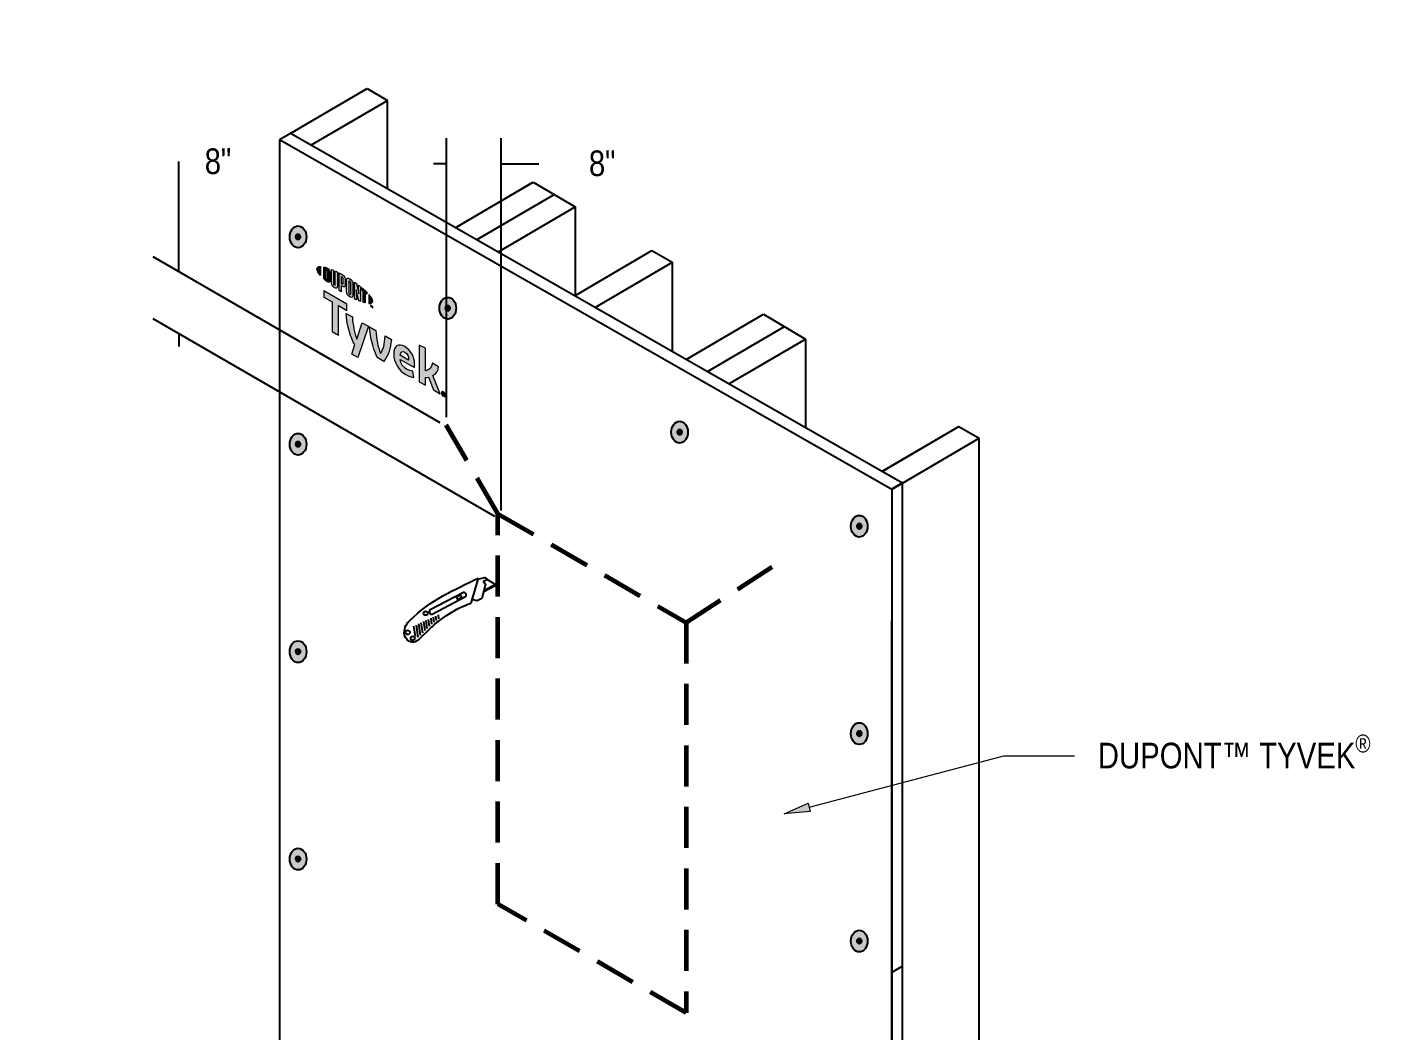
# Model space of a CAD drawing. Header units: inches. Extents: x -22 to 84, y -21 to 19.
# Drawn here: x -7.99 to 0.23, y -2.37 to 3.75 of the extents above; entities that cross this region are included whole.
import ezdxf

# ---------------------------------------------------------------- set-up
doc = ezdxf.new("R2010")
doc.units = ezdxf.units.IN
doc.header["$MEASUREMENT"] = 0
for name, pattern in [('AI-Linetype-5', [0.375, 0.25, -0.125]), ('AI-Linetype-6', [0.375, 0.25, -0.125]), ('AI-Linetype-7', [0.375, 0.25, -0.125])]:
    doc.linetypes.add(name, pattern=pattern)
doc.layers.get('0').update_dxf_attribs({"lineweight": 0})
for name, color, linetype, lineweight in [('.ATI-TEXT', 7, 'Continuous', 0), ('G-ANNO-TTLB', 7, 'Continuous', 0), ('TYVEK', 7, 'Continuous', 0), ('X-REF - TRACED', 7, 'Continuous', 0)]:
    doc.layers.add(name, color=color, linetype=linetype, lineweight=lineweight)

# ---------------------------------------------------------------- blocks, each defined once
blk = doc.blocks.new('Block_84')
at = {"layer": 'X-REF - TRACED', "true_color": 0x848484, "transparency": 33554687}
h = blk.add_hatch(color=252, dxfattribs=at)
h.dxf.hatch_style = 2
edge = h.paths.add_edge_path()
edge.add_spline(control_points=[(-6.2275, 2.2719), (-6.2275, 2.2618), (-6.219, 2.2475), (-6.2042, 2.2309), (-6.2042, 2.2309), (-6.2042, 2.2857), (-6.2042, 2.2857), (-6.219, 2.2862), (-6.2275, 2.2818), (-6.2275, 2.2719)], knot_values=[0, 0, 0, 0, 1, 1, 1, 2, 2, 2, 3, 3, 3, 3], degree=3, periodic=0)
h = blk.add_hatch(color=252, dxfattribs=at)
h.dxf.hatch_style = 2
edge = h.paths.add_edge_path()
edge.add_spline(control_points=[(-6.1596, 2.2103), (-6.1596, 2.2061), (-6.1618, 2.206), (-6.1645, 2.2075), (-6.1665, 2.2087), (-6.1697, 2.2114), (-6.1723, 2.2137), (-6.1723, 2.2137), (-6.1723, 2.266), (-6.1723, 2.266), (-6.1697, 2.2653), (-6.1665, 2.2644), (-6.1645, 2.2632), (-6.1618, 2.2617), (-6.1596, 2.259), (-6.1596, 2.2548), (-6.1596, 2.2548), (-6.1596, 2.2103), (-6.1596, 2.2103)], knot_values=[0, 0, 0, 0, 1, 1, 1, 2, 2, 2, 3, 3, 3, 4, 4, 4, 5, 5, 5, 6, 6, 6, 6], degree=3, periodic=0)
edge = h.paths.add_edge_path()
edge.add_spline(control_points=[(-6.1628, 2.2759), (-6.1669, 2.2783), (-6.1729, 2.2803), (-6.1837, 2.2827), (-6.1837, 2.2827), (-6.1837, 2.2101), (-6.1837, 2.2101), (-6.1742, 2.2014), (-6.1669, 2.1952), (-6.1628, 2.1928), (-6.1532, 2.1873), (-6.1478, 2.1909), (-6.1478, 2.2017), (-6.1478, 2.2017), (-6.1478, 2.2498), (-6.1478, 2.2498), (-6.1478, 2.2606), (-6.1532, 2.2704), (-6.1628, 2.2759)], knot_values=[0, 0, 0, 0, 1, 1, 1, 2, 2, 2, 3, 3, 3, 4, 4, 4, 5, 5, 5, 6, 6, 6, 6], degree=3, periodic=0)
h = blk.add_hatch(color=252, dxfattribs=at)
h.dxf.hatch_style = 2
edge = h.paths.add_edge_path()
edge.add_spline(control_points=[(-6.1146, 2.1758), (-6.1146, 2.1716), (-6.1159, 2.1697), (-6.1204, 2.173), (-6.1249, 2.1762), (-6.1261, 2.1791), (-6.1261, 2.184), (-6.1261, 2.184), (-6.1261, 2.263), (-6.1261, 2.263), (-6.1291, 2.2644), (-6.1358, 2.2671), (-6.1386, 2.2683), (-6.1386, 2.2683), (-6.1386, 2.1884), (-6.1386, 2.1884), (-6.1386, 2.1757), (-6.1332, 2.1676), (-6.1204, 2.1586), (-6.1087, 2.1503), (-6.1016, 2.1529), (-6.1016, 2.1671), (-6.1016, 2.1671), (-6.1016, 2.2514), (-6.1016, 2.2514), (-6.104, 2.2527), (-6.112, 2.2565), (-6.1146, 2.2577), (-6.1146, 2.2577), (-6.1146, 2.1758), (-6.1146, 2.1758)], knot_values=[0, 0, 0, 0, 1, 1, 1, 2, 2, 2, 3, 3, 3, 4, 4, 4, 5, 5, 5, 6, 6, 6, 7, 7, 7, 8, 8, 8, 9, 9, 9, 10, 10, 10, 10], degree=3, periodic=0)
h = blk.add_hatch(color=252, dxfattribs=at)
h.dxf.hatch_style = 2
edge = h.paths.add_edge_path()
edge.add_spline(control_points=[(-6.0671, 2.1831), (-6.0671, 2.1785), (-6.0685, 2.177), (-6.0738, 2.1801), (-6.0738, 2.1801), (-6.0784, 2.1827), (-6.0784, 2.1827), (-6.0784, 2.1827), (-6.0784, 2.2246), (-6.0784, 2.2246), (-6.0763, 2.2236), (-6.0753, 2.223), (-6.074, 2.2223), (-6.0683, 2.219), (-6.0671, 2.2158), (-6.0671, 2.2111), (-6.0671, 2.2111), (-6.0671, 2.1831), (-6.0671, 2.1831)], knot_values=[0, 0, 0, 0, 1, 1, 1, 2, 2, 2, 3, 3, 3, 4, 4, 4, 5, 5, 5, 6, 6, 6, 6], degree=3, periodic=0)
edge = h.paths.add_edge_path()
edge.add_spline(control_points=[(-6.0733, 2.2367), (-6.0755, 2.238), (-6.0838, 2.2424), (-6.0914, 2.2463), (-6.0914, 2.2463), (-6.0914, 2.14), (-6.0914, 2.14), (-6.0888, 2.1384), (-6.082, 2.134), (-6.0784, 2.1318), (-6.0784, 2.1318), (-6.0784, 2.1679), (-6.0784, 2.1679), (-6.0784, 2.1679), (-6.0733, 2.165), (-6.0733, 2.165), (-6.0596, 2.1571), (-6.054, 2.1609), (-6.054, 2.1744), (-6.054, 2.1744), (-6.054, 2.2057), (-6.054, 2.2057), (-6.054, 2.2189), (-6.0603, 2.2292), (-6.0733, 2.2367)], knot_values=[0, 0, 0, 0, 1, 1, 1, 2, 2, 2, 3, 3, 3, 4, 4, 4, 5, 5, 5, 6, 6, 6, 7, 7, 7, 8, 8, 8, 8], degree=3, periodic=0)
h = blk.add_hatch(color=252, dxfattribs=at)
h.dxf.hatch_style = 2
edge = h.paths.add_edge_path()
edge.add_spline(control_points=[(-6.0206, 2.1191), (-6.0206, 2.1149), (-6.0218, 2.1134), (-6.0264, 2.1159), (-6.0312, 2.1185), (-6.0325, 2.1216), (-6.0325, 2.126), (-6.0325, 2.126), (-6.0325, 2.1922), (-6.0325, 2.1922), (-6.0325, 2.1966), (-6.0312, 2.1983), (-6.0264, 2.1954), (-6.0218, 2.1925), (-6.0206, 2.1896), (-6.0206, 2.1854), (-6.0206, 2.1854), (-6.0206, 2.1191), (-6.0206, 2.1191)], knot_values=[0, 0, 0, 0, 1, 1, 1, 2, 2, 2, 3, 3, 3, 4, 4, 4, 5, 5, 5, 6, 6, 6, 6], degree=3, periodic=0)
edge = h.paths.add_edge_path()
edge.add_spline(control_points=[(-6.0264, 2.2102), (-6.0385, 2.2179), (-6.0457, 2.2159), (-6.0457, 2.2019), (-6.0457, 2.2019), (-6.0457, 2.1324), (-6.0457, 2.1324), (-6.0457, 2.1176), (-6.0392, 2.1077), (-6.0264, 2.101), (-6.0139, 2.0944), (-6.0074, 2.0961), (-6.0074, 2.1118), (-6.0074, 2.1118), (-6.0074, 2.1782), (-6.0074, 2.1782), (-6.0074, 2.1932), (-6.0133, 2.2019), (-6.0264, 2.2102)], knot_values=[0, 0, 0, 0, 1, 1, 1, 2, 2, 2, 3, 3, 3, 4, 4, 4, 5, 5, 5, 6, 6, 6, 6], degree=3, periodic=0)
h = blk.add_hatch(color=252, dxfattribs=at)
h.dxf.hatch_style = 2
edge = h.paths.add_edge_path()
edge.add_spline(control_points=[(-5.9713, 2.1192), (-5.9713, 2.1192), (-5.9857, 2.1816), (-5.9857, 2.1816), (-5.9896, 2.1844), (-5.9944, 2.1878), (-5.9981, 2.1903), (-5.9981, 2.1903), (-5.9981, 2.0883), (-5.9981, 2.0883), (-5.9955, 2.087), (-5.9889, 2.0841), (-5.9855, 2.0827), (-5.9855, 2.0827), (-5.9866, 2.1434), (-5.9866, 2.1434), (-5.9866, 2.1434), (-5.9713, 2.0768), (-5.9713, 2.0768), (-5.968, 2.0755), (-5.9633, 2.0737), (-5.9601, 2.0726), (-5.9601, 2.0726), (-5.9601, 2.1622), (-5.9601, 2.1622), (-5.9634, 2.1648), (-5.9693, 2.1694), (-5.9722, 2.1715), (-5.9722, 2.1715), (-5.9713, 2.1192), (-5.9713, 2.1192)], knot_values=[0, 0, 0, 0, 1, 1, 1, 2, 2, 2, 3, 3, 3, 4, 4, 4, 5, 5, 5, 6, 6, 6, 7, 7, 7, 8, 8, 8, 9, 9, 9, 10, 10, 10, 10], degree=3, periodic=0)
h = blk.add_hatch(color=252, dxfattribs=at)
h.dxf.hatch_style = 2
edge = h.paths.add_edge_path()
edge.add_spline(control_points=[(-5.9537, 2.1428), (-5.9505, 2.1403), (-5.9473, 2.1377), (-5.9442, 2.1351), (-5.9442, 2.1351), (-5.9442, 2.0673), (-5.9442, 2.0673), (-5.9413, 2.0664), (-5.9361, 2.065), (-5.9325, 2.0641), (-5.9325, 2.0641), (-5.9325, 2.1252), (-5.9325, 2.1252), (-5.9291, 2.1222), (-5.926, 2.1194), (-5.923, 2.1167), (-5.923, 2.1167), (-5.923, 2.1298), (-5.923, 2.1298), (-5.9322, 2.1388), (-5.9421, 2.1475), (-5.9537, 2.157), (-5.9537, 2.157), (-5.9537, 2.1428), (-5.9537, 2.1428)], knot_values=[0, 0, 0, 0, 1, 1, 1, 2, 2, 2, 3, 3, 3, 4, 4, 4, 5, 5, 5, 6, 6, 6, 7, 7, 7, 8, 8, 8, 8], degree=3, periodic=0)
h = blk.add_hatch(color=252, dxfattribs=at)
h.dxf.hatch_style = 2
edge = h.paths.add_edge_path()
edge.add_spline(control_points=[(-5.8857, 2.0746), (-5.8857, 2.0645), (-5.8942, 2.06), (-5.909, 2.0605), (-5.909, 2.0605), (-5.909, 2.1153), (-5.909, 2.1153), (-5.8942, 2.0987), (-5.8857, 2.0845), (-5.8857, 2.0746)], knot_values=[0, 0, 0, 0, 1, 1, 1, 2, 2, 2, 3, 3, 3, 3], degree=3, periodic=0)
h = blk.add_hatch(color=252, dxfattribs=at)
h.dxf.hatch_style = 2
edge = h.paths.add_edge_path()
edge.add_spline(control_points=[(-5.8926, 2.0456), (-5.8926, 2.0456), (-5.8912, 2.0448), (-5.8912, 2.0448), (-5.8912, 2.0448), (-5.8892, 2.0398), (-5.8892, 2.0398), (-5.8892, 2.0398), (-5.8871, 2.0424), (-5.8871, 2.0424), (-5.8871, 2.0424), (-5.8857, 2.0416), (-5.8857, 2.0416), (-5.8857, 2.0416), (-5.8857, 2.0337), (-5.8857, 2.0337), (-5.8857, 2.0337), (-5.887, 2.0344), (-5.887, 2.0344), (-5.887, 2.0344), (-5.887, 2.0401), (-5.887, 2.0401), (-5.887, 2.0401), (-5.8891, 2.0375), (-5.8891, 2.0375), (-5.8891, 2.0375), (-5.8892, 2.0376), (-5.8892, 2.0376), (-5.8892, 2.0376), (-5.8914, 2.0426), (-5.8914, 2.0426), (-5.8914, 2.0426), (-5.8914, 2.037), (-5.8914, 2.037), (-5.8914, 2.037), (-5.8926, 2.0377), (-5.8926, 2.0377), (-5.8926, 2.0377), (-5.8926, 2.0456), (-5.8926, 2.0456)], knot_values=[0, 0, 0, 0, 1, 1, 1, 2, 2, 2, 3, 3, 3, 4, 4, 4, 5, 5, 5, 6, 6, 6, 7, 7, 7, 8, 8, 8, 9, 9, 9, 10, 10, 10, 11, 11, 11, 12, 12, 12, 13, 13, 13, 13], degree=3, periodic=0)
edge = h.paths.add_edge_path()
edge.add_spline(control_points=[(-5.8976, 2.0471), (-5.8976, 2.0471), (-5.8997, 2.0483), (-5.8997, 2.0483), (-5.8997, 2.0483), (-5.8997, 2.0497), (-5.8997, 2.0497), (-5.8997, 2.0497), (-5.8941, 2.0464), (-5.8941, 2.0464), (-5.8941, 2.0464), (-5.8941, 2.0451), (-5.8941, 2.0451), (-5.8941, 2.0451), (-5.8962, 2.0463), (-5.8962, 2.0463), (-5.8962, 2.0463), (-5.8962, 2.0398), (-5.8962, 2.0398), (-5.8962, 2.0398), (-5.8976, 2.0405), (-5.8976, 2.0405), (-5.8976, 2.0405), (-5.8976, 2.0471), (-5.8976, 2.0471)], knot_values=[0, 0, 0, 0, 1, 1, 1, 2, 2, 2, 3, 3, 3, 4, 4, 4, 5, 5, 5, 6, 6, 6, 7, 7, 7, 8, 8, 8, 8], degree=3, periodic=0)
at = {"layer": 'X-REF - TRACED'}
for points, knots in [([(-6.2275, 2.2719), (-6.2275, 2.2618), (-6.219, 2.2475), (-6.2042, 2.2309), (-6.2042, 2.2309), (-6.2042, 2.2857), (-6.2042, 2.2857), (-6.219, 2.2862), (-6.2275, 2.2818), (-6.2275, 2.2719)], [0, 0, 0, 0, 1, 1, 1, 2, 2, 2, 3, 3, 3, 3]), ([(-6.1628, 2.2759), (-6.1669, 2.2783), (-6.1729, 2.2803), (-6.1837, 2.2827), (-6.1837, 2.2827), (-6.1837, 2.2101), (-6.1837, 2.2101), (-6.1742, 2.2014), (-6.1669, 2.1952), (-6.1628, 2.1928), (-6.1532, 2.1873), (-6.1478, 2.1909), (-6.1478, 2.2017), (-6.1478, 2.2017), (-6.1478, 2.2498), (-6.1478, 2.2498), (-6.1478, 2.2606), (-6.1532, 2.2704), (-6.1628, 2.2759)], [0, 0, 0, 0, 1, 1, 1, 2, 2, 2, 3, 3, 3, 4, 4, 4, 5, 5, 5, 6, 6, 6, 6]), ([(-6.1596, 2.2103), (-6.1596, 2.2061), (-6.1618, 2.206), (-6.1645, 2.2075), (-6.1665, 2.2087), (-6.1697, 2.2114), (-6.1723, 2.2137), (-6.1723, 2.2137), (-6.1723, 2.266), (-6.1723, 2.266), (-6.1697, 2.2653), (-6.1665, 2.2644), (-6.1645, 2.2632), (-6.1618, 2.2617), (-6.1596, 2.259), (-6.1596, 2.2548), (-6.1596, 2.2548), (-6.1596, 2.2103), (-6.1596, 2.2103)], [0, 0, 0, 0, 1, 1, 1, 2, 2, 2, 3, 3, 3, 4, 4, 4, 5, 5, 5, 6, 6, 6, 6]), ([(-6.1146, 2.1758), (-6.1146, 2.1716), (-6.1159, 2.1697), (-6.1204, 2.173), (-6.1249, 2.1762), (-6.1261, 2.1791), (-6.1261, 2.184), (-6.1261, 2.184), (-6.1261, 2.263), (-6.1261, 2.263), (-6.1291, 2.2644), (-6.1358, 2.2671), (-6.1386, 2.2683), (-6.1386, 2.2683), (-6.1386, 2.1884), (-6.1386, 2.1884), (-6.1386, 2.1757), (-6.1332, 2.1676), (-6.1204, 2.1586), (-6.1087, 2.1503), (-6.1016, 2.1529), (-6.1016, 2.1671), (-6.1016, 2.1671), (-6.1016, 2.2514), (-6.1016, 2.2514), (-6.104, 2.2527), (-6.112, 2.2565), (-6.1146, 2.2577), (-6.1146, 2.2577), (-6.1146, 2.1758), (-6.1146, 2.1758)], [0, 0, 0, 0, 1, 1, 1, 2, 2, 2, 3, 3, 3, 4, 4, 4, 5, 5, 5, 6, 6, 6, 7, 7, 7, 8, 8, 8, 9, 9, 9, 10, 10, 10, 10]), ([(-6.0733, 2.2367), (-6.0755, 2.238), (-6.0838, 2.2424), (-6.0914, 2.2463), (-6.0914, 2.2463), (-6.0914, 2.14), (-6.0914, 2.14), (-6.0888, 2.1384), (-6.082, 2.134), (-6.0784, 2.1318), (-6.0784, 2.1318), (-6.0784, 2.1679), (-6.0784, 2.1679), (-6.0784, 2.1679), (-6.0733, 2.165), (-6.0733, 2.165), (-6.0596, 2.1571), (-6.054, 2.1609), (-6.054, 2.1744), (-6.054, 2.1744), (-6.054, 2.2057), (-6.054, 2.2057), (-6.054, 2.2189), (-6.0603, 2.2292), (-6.0733, 2.2367)], [0, 0, 0, 0, 1, 1, 1, 2, 2, 2, 3, 3, 3, 4, 4, 4, 5, 5, 5, 6, 6, 6, 7, 7, 7, 8, 8, 8, 8]), ([(-6.0671, 2.1831), (-6.0671, 2.1785), (-6.0685, 2.177), (-6.0738, 2.1801), (-6.0738, 2.1801), (-6.0784, 2.1827), (-6.0784, 2.1827), (-6.0784, 2.1827), (-6.0784, 2.2246), (-6.0784, 2.2246), (-6.0763, 2.2236), (-6.0753, 2.223), (-6.074, 2.2223), (-6.0683, 2.219), (-6.0671, 2.2158), (-6.0671, 2.2111), (-6.0671, 2.2111), (-6.0671, 2.1831), (-6.0671, 2.1831)], [0, 0, 0, 0, 1, 1, 1, 2, 2, 2, 3, 3, 3, 4, 4, 4, 5, 5, 5, 6, 6, 6, 6]), ([(-6.0264, 2.2102), (-6.0385, 2.2179), (-6.0457, 2.2159), (-6.0457, 2.2019), (-6.0457, 2.2019), (-6.0457, 2.1324), (-6.0457, 2.1324), (-6.0457, 2.1176), (-6.0392, 2.1077), (-6.0264, 2.101), (-6.0139, 2.0944), (-6.0074, 2.0961), (-6.0074, 2.1118), (-6.0074, 2.1118), (-6.0074, 2.1782), (-6.0074, 2.1782), (-6.0074, 2.1932), (-6.0133, 2.2019), (-6.0264, 2.2102)], [0, 0, 0, 0, 1, 1, 1, 2, 2, 2, 3, 3, 3, 4, 4, 4, 5, 5, 5, 6, 6, 6, 6]), ([(-6.0206, 2.1191), (-6.0206, 2.1149), (-6.0218, 2.1134), (-6.0264, 2.1159), (-6.0312, 2.1185), (-6.0325, 2.1216), (-6.0325, 2.126), (-6.0325, 2.126), (-6.0325, 2.1922), (-6.0325, 2.1922), (-6.0325, 2.1966), (-6.0312, 2.1983), (-6.0264, 2.1954), (-6.0218, 2.1925), (-6.0206, 2.1896), (-6.0206, 2.1854), (-6.0206, 2.1854), (-6.0206, 2.1191), (-6.0206, 2.1191)], [0, 0, 0, 0, 1, 1, 1, 2, 2, 2, 3, 3, 3, 4, 4, 4, 5, 5, 5, 6, 6, 6, 6]), ([(-5.9713, 2.1192), (-5.9713, 2.1192), (-5.9857, 2.1816), (-5.9857, 2.1816), (-5.9896, 2.1844), (-5.9944, 2.1878), (-5.9981, 2.1903), (-5.9981, 2.1903), (-5.9981, 2.0883), (-5.9981, 2.0883), (-5.9955, 2.087), (-5.9889, 2.0841), (-5.9855, 2.0827), (-5.9855, 2.0827), (-5.9866, 2.1434), (-5.9866, 2.1434), (-5.9866, 2.1434), (-5.9713, 2.0768), (-5.9713, 2.0768), (-5.968, 2.0755), (-5.9633, 2.0737), (-5.9601, 2.0726), (-5.9601, 2.0726), (-5.9601, 2.1622), (-5.9601, 2.1622), (-5.9634, 2.1648), (-5.9693, 2.1694), (-5.9722, 2.1715), (-5.9722, 2.1715), (-5.9713, 2.1192), (-5.9713, 2.1192)], [0, 0, 0, 0, 1, 1, 1, 2, 2, 2, 3, 3, 3, 4, 4, 4, 5, 5, 5, 6, 6, 6, 7, 7, 7, 8, 8, 8, 9, 9, 9, 10, 10, 10, 10]), ([(-5.9537, 2.1428), (-5.9505, 2.1403), (-5.9473, 2.1377), (-5.9442, 2.1351), (-5.9442, 2.1351), (-5.9442, 2.0673), (-5.9442, 2.0673), (-5.9413, 2.0664), (-5.9361, 2.065), (-5.9325, 2.0641), (-5.9325, 2.0641), (-5.9325, 2.1252), (-5.9325, 2.1252), (-5.9291, 2.1222), (-5.926, 2.1194), (-5.923, 2.1167), (-5.923, 2.1167), (-5.923, 2.1298), (-5.923, 2.1298), (-5.9322, 2.1388), (-5.9421, 2.1475), (-5.9537, 2.157), (-5.9537, 2.157), (-5.9537, 2.1428), (-5.9537, 2.1428)], [0, 0, 0, 0, 1, 1, 1, 2, 2, 2, 3, 3, 3, 4, 4, 4, 5, 5, 5, 6, 6, 6, 7, 7, 7, 8, 8, 8, 8]), ([(-5.8857, 2.0746), (-5.8857, 2.0645), (-5.8942, 2.06), (-5.909, 2.0605), (-5.909, 2.0605), (-5.909, 2.1153), (-5.909, 2.1153), (-5.8942, 2.0987), (-5.8857, 2.0845), (-5.8857, 2.0746)], [0, 0, 0, 0, 1, 1, 1, 2, 2, 2, 3, 3, 3, 3]), ([(-5.8976, 2.0471), (-5.8976, 2.0471), (-5.8997, 2.0483), (-5.8997, 2.0483), (-5.8997, 2.0483), (-5.8997, 2.0497), (-5.8997, 2.0497), (-5.8997, 2.0497), (-5.8941, 2.0464), (-5.8941, 2.0464), (-5.8941, 2.0464), (-5.8941, 2.0451), (-5.8941, 2.0451), (-5.8941, 2.0451), (-5.8962, 2.0463), (-5.8962, 2.0463), (-5.8962, 2.0463), (-5.8962, 2.0398), (-5.8962, 2.0398), (-5.8962, 2.0398), (-5.8976, 2.0405), (-5.8976, 2.0405), (-5.8976, 2.0405), (-5.8976, 2.0471), (-5.8976, 2.0471)], [0, 0, 0, 0, 1, 1, 1, 2, 2, 2, 3, 3, 3, 4, 4, 4, 5, 5, 5, 6, 6, 6, 7, 7, 7, 8, 8, 8, 8]), ([(-5.8926, 2.0456), (-5.8926, 2.0456), (-5.8912, 2.0448), (-5.8912, 2.0448), (-5.8912, 2.0448), (-5.8892, 2.0398), (-5.8892, 2.0398), (-5.8892, 2.0398), (-5.8871, 2.0424), (-5.8871, 2.0424), (-5.8871, 2.0424), (-5.8857, 2.0416), (-5.8857, 2.0416), (-5.8857, 2.0416), (-5.8857, 2.0337), (-5.8857, 2.0337), (-5.8857, 2.0337), (-5.887, 2.0344), (-5.887, 2.0344), (-5.887, 2.0344), (-5.887, 2.0401), (-5.887, 2.0401), (-5.887, 2.0401), (-5.8891, 2.0375), (-5.8891, 2.0375), (-5.8891, 2.0375), (-5.8892, 2.0376), (-5.8892, 2.0376), (-5.8892, 2.0376), (-5.8914, 2.0426), (-5.8914, 2.0426), (-5.8914, 2.0426), (-5.8914, 2.037), (-5.8914, 2.037), (-5.8914, 2.037), (-5.8926, 2.0377), (-5.8926, 2.0377), (-5.8926, 2.0377), (-5.8926, 2.0456), (-5.8926, 2.0456)], [0, 0, 0, 0, 1, 1, 1, 2, 2, 2, 3, 3, 3, 4, 4, 4, 5, 5, 5, 6, 6, 6, 7, 7, 7, 8, 8, 8, 9, 9, 9, 10, 10, 10, 11, 11, 11, 12, 12, 12, 13, 13, 13, 13])]:
    blk.add_open_spline(points, degree=3, knots=knots, dxfattribs=at)
blk = doc.blocks.new('Block_88')
at = {"layer": 'X-REF - TRACED', "true_color": 0x848484, "transparency": 33554687}
h = blk.add_hatch(color=252, dxfattribs=at)
h.dxf.hatch_style = 2
h.paths.add_polyline_path([(-6.0434, 2.0561), (-6.1837, 2.1371), (-6.1837, 2.099), (-6.133, 2.0698), (-6.133, 1.8893), (-6.094, 1.8668), (-6.094, 2.0473), (-6.0434, 2.018)])
h = blk.add_hatch(color=252, dxfattribs=at)
h.dxf.hatch_style = 2
edge = h.paths.add_edge_path()
edge.add_spline(control_points=[(-5.8102, 1.8625), (-5.8126, 1.8105), (-5.823, 1.7802), (-5.839, 1.7542), (-5.8546, 1.7985), (-5.8646, 1.8405), (-5.8676, 1.8956), (-5.8676, 1.8956), (-5.9055, 1.9175), (-5.9055, 1.9175), (-5.9014, 1.8524), (-5.8892, 1.805), (-5.8597, 1.7315), (-5.8597, 1.7315), (-5.8181, 1.7074), (-5.8181, 1.7074), (-5.7897, 1.7476), (-5.778, 1.7811), (-5.7726, 1.8407), (-5.7726, 1.8407), (-5.8102, 1.8625), (-5.8102, 1.8625)], knot_values=[0, 0, 0, 0, 1, 1, 1, 2, 2, 2, 3, 3, 3, 4, 4, 4, 5, 5, 5, 6, 6, 6, 7, 7, 7, 7], degree=3, periodic=0)
h = blk.add_hatch(color=252, dxfattribs=at)
h.dxf.hatch_style = 2
edge = h.paths.add_edge_path()
edge.add_spline(control_points=[(-5.7189, 1.7451), (-5.7189, 1.7451), (-5.6672, 1.7152), (-5.6672, 1.7152), (-5.6672, 1.7152), (-5.6672, 1.719), (-5.6672, 1.719), (-5.6672, 1.7365), (-5.6753, 1.754), (-5.6903, 1.7627), (-5.7061, 1.7718), (-5.7165, 1.7649), (-5.7189, 1.7451)], knot_values=[0, 0, 0, 0, 1, 1, 1, 2, 2, 2, 3, 3, 3, 4, 4, 4, 4], degree=3, periodic=0)
edge = h.paths.add_edge_path()
edge.add_spline(control_points=[(-5.6364, 1.6094), (-5.6484, 1.6101), (-5.6661, 1.6159), (-5.684, 1.6263), (-5.7279, 1.6516), (-5.7579, 1.7008), (-5.7579, 1.7526), (-5.7579, 1.8023), (-5.7304, 1.8201), (-5.6903, 1.797), (-5.6546, 1.7764), (-5.6312, 1.7338), (-5.6312, 1.692), (-5.6312, 1.6826), (-5.6317, 1.6748), (-5.6323, 1.6689), (-5.6323, 1.6689), (-5.7184, 1.7186), (-5.7184, 1.7186), (-5.7148, 1.6916), (-5.702, 1.6729), (-5.6802, 1.6603), (-5.6669, 1.6526), (-5.6541, 1.6487), (-5.6424, 1.6475), (-5.6424, 1.6475), (-5.6364, 1.6094), (-5.6364, 1.6094)], knot_values=[0, 0, 0, 0, 1, 1, 1, 2, 2, 2, 3, 3, 3, 4, 4, 4, 5, 5, 5, 6, 6, 6, 7, 7, 7, 8, 8, 8, 9, 9, 9, 9], degree=3, periodic=0)
h = blk.add_hatch(color=252, dxfattribs=at)
h.dxf.hatch_style = 2
edge = h.paths.add_edge_path()
edge.add_spline(control_points=[(-5.5198, 1.6205), (-5.5198, 1.6205), (-5.4746, 1.5091), (-5.4746, 1.5091), (-5.4746, 1.5091), (-5.5154, 1.5327), (-5.5154, 1.5327), (-5.5154, 1.5327), (-5.5467, 1.6117), (-5.5467, 1.6117), (-5.5525, 1.6103), (-5.5585, 1.6091), (-5.565, 1.6082), (-5.565, 1.6082), (-5.565, 1.5613), (-5.565, 1.5613), (-5.565, 1.5613), (-5.6026, 1.583), (-5.6026, 1.583), (-5.6026, 1.583), (-5.6026, 1.8069), (-5.6026, 1.8069), (-5.6026, 1.8069), (-5.565, 1.7874), (-5.565, 1.7874), (-5.565, 1.7874), (-5.565, 1.6497), (-5.565, 1.6497), (-5.5394, 1.654), (-5.5269, 1.6686), (-5.5225, 1.6964), (-5.5225, 1.6964), (-5.4852, 1.6748), (-5.4852, 1.6748), (-5.486, 1.6484), (-5.498, 1.6313), (-5.5198, 1.6205)], knot_values=[0, 0, 0, 0, 1, 1, 1, 2, 2, 2, 3, 3, 3, 4, 4, 4, 5, 5, 5, 6, 6, 6, 7, 7, 7, 8, 8, 8, 9, 9, 9, 10, 10, 10, 11, 11, 11, 12, 12, 12, 12], degree=3, periodic=0)
at = {"layer": 'X-REF - TRACED'}
blk.add_lwpolyline([(-6.0434, 2.0561), (-6.1837, 2.1371), (-6.1837, 2.099), (-6.133, 2.0698), (-6.133, 1.8893), (-6.094, 1.8668), (-6.094, 2.0473), (-6.0434, 2.018)], close=True, dxfattribs=at)
for points, knots in [([(-5.8102, 1.8625), (-5.8126, 1.8105), (-5.823, 1.7802), (-5.839, 1.7542), (-5.8546, 1.7985), (-5.8646, 1.8405), (-5.8676, 1.8956), (-5.8676, 1.8956), (-5.9055, 1.9175), (-5.9055, 1.9175), (-5.9014, 1.8524), (-5.8892, 1.805), (-5.8597, 1.7315), (-5.8597, 1.7315), (-5.8181, 1.7074), (-5.8181, 1.7074), (-5.7897, 1.7476), (-5.778, 1.7811), (-5.7726, 1.8407), (-5.7726, 1.8407), (-5.8102, 1.8625), (-5.8102, 1.8625)], [0, 0, 0, 0, 1, 1, 1, 2, 2, 2, 3, 3, 3, 4, 4, 4, 5, 5, 5, 6, 6, 6, 7, 7, 7, 7]), ([(-5.6364, 1.6094), (-5.6484, 1.6101), (-5.6661, 1.6159), (-5.684, 1.6263), (-5.7279, 1.6516), (-5.7579, 1.7008), (-5.7579, 1.7526), (-5.7579, 1.8023), (-5.7304, 1.8201), (-5.6903, 1.797), (-5.6546, 1.7764), (-5.6312, 1.7338), (-5.6312, 1.692), (-5.6312, 1.6826), (-5.6317, 1.6748), (-5.6323, 1.6689), (-5.6323, 1.6689), (-5.7184, 1.7186), (-5.7184, 1.7186), (-5.7148, 1.6916), (-5.702, 1.6729), (-5.6802, 1.6603), (-5.6669, 1.6526), (-5.6541, 1.6487), (-5.6424, 1.6475), (-5.6424, 1.6475), (-5.6364, 1.6094), (-5.6364, 1.6094)], [0, 0, 0, 0, 1, 1, 1, 2, 2, 2, 3, 3, 3, 4, 4, 4, 5, 5, 5, 6, 6, 6, 7, 7, 7, 8, 8, 8, 9, 9, 9, 9]), ([(-5.7189, 1.7451), (-5.7189, 1.7451), (-5.6672, 1.7152), (-5.6672, 1.7152), (-5.6672, 1.7152), (-5.6672, 1.719), (-5.6672, 1.719), (-5.6672, 1.7365), (-5.6753, 1.754), (-5.6903, 1.7627), (-5.7061, 1.7718), (-5.7165, 1.7649), (-5.7189, 1.7451)], [0, 0, 0, 0, 1, 1, 1, 2, 2, 2, 3, 3, 3, 4, 4, 4, 4]), ([(-5.5198, 1.6205), (-5.5198, 1.6205), (-5.4746, 1.5091), (-5.4746, 1.5091), (-5.4746, 1.5091), (-5.5154, 1.5327), (-5.5154, 1.5327), (-5.5154, 1.5327), (-5.5467, 1.6117), (-5.5467, 1.6117), (-5.5525, 1.6103), (-5.5585, 1.6091), (-5.565, 1.6082), (-5.565, 1.6082), (-5.565, 1.5613), (-5.565, 1.5613), (-5.565, 1.5613), (-5.6026, 1.583), (-5.6026, 1.583), (-5.6026, 1.583), (-5.6026, 1.8069), (-5.6026, 1.8069), (-5.6026, 1.8069), (-5.565, 1.7874), (-5.565, 1.7874), (-5.565, 1.7874), (-5.565, 1.6497), (-5.565, 1.6497), (-5.5394, 1.654), (-5.5269, 1.6686), (-5.5225, 1.6964), (-5.5225, 1.6964), (-5.4852, 1.6748), (-5.4852, 1.6748), (-5.486, 1.6484), (-5.498, 1.6313), (-5.5198, 1.6205)], [0, 0, 0, 0, 1, 1, 1, 2, 2, 2, 3, 3, 3, 4, 4, 4, 5, 5, 5, 6, 6, 6, 7, 7, 7, 8, 8, 8, 9, 9, 9, 10, 10, 10, 11, 11, 11, 12, 12, 12, 12])]:
    blk.add_open_spline(points, degree=3, knots=knots, dxfattribs=at)
blk = doc.blocks.new('Block_87')
at = {"layer": 'X-REF - TRACED', "true_color": 0x848484, "transparency": 33554687}
h = blk.add_hatch(color=252, dxfattribs=at)
h.dxf.hatch_style = 2
edge = h.paths.add_edge_path()
edge.add_spline(control_points=[(-5.9498, 1.9431), (-5.9498, 1.9431), (-5.9835, 1.8424), (-5.9835, 1.8424), (-5.9979, 1.8845), (-6.0072, 1.9252), (-6.0101, 1.9779), (-6.0101, 1.9779), (-6.0479, 1.9997), (-6.0479, 1.9997), (-6.0438, 1.9346), (-6.0316, 1.8872), (-6.0022, 1.8137), (-6.0022, 1.8137), (-5.9946, 1.8094), (-5.9946, 1.8094), (-5.9946, 1.8094), (-6.0139, 1.7518), (-6.0139, 1.7518), (-6.0139, 1.7518), (-5.9763, 1.7301), (-5.9763, 1.7301), (-5.9763, 1.7301), (-5.9122, 1.9214), (-5.9122, 1.9214), (-5.9122, 1.9214), (-5.9498, 1.9431), (-5.9498, 1.9431)], knot_values=[0, 0, 0, 0, 1, 1, 1, 2, 2, 2, 3, 3, 3, 4, 4, 4, 5, 5, 5, 6, 6, 6, 7, 7, 7, 8, 8, 8, 9, 9, 9, 9], degree=3, periodic=0)
at = {"layer": 'X-REF - TRACED'}
blk.add_open_spline([(-5.9498, 1.9431), (-5.9498, 1.9431), (-5.9835, 1.8424), (-5.9835, 1.8424), (-5.9979, 1.8845), (-6.0072, 1.9252), (-6.0101, 1.9779), (-6.0101, 1.9779), (-6.0479, 1.9997), (-6.0479, 1.9997), (-6.0438, 1.9346), (-6.0316, 1.8872), (-6.0022, 1.8137), (-6.0022, 1.8137), (-5.9946, 1.8094), (-5.9946, 1.8094), (-5.9946, 1.8094), (-6.0139, 1.7518), (-6.0139, 1.7518), (-6.0139, 1.7518), (-5.9763, 1.7301), (-5.9763, 1.7301), (-5.9763, 1.7301), (-5.9122, 1.9214), (-5.9122, 1.9214), (-5.9122, 1.9214), (-5.9498, 1.9431), (-5.9498, 1.9431)], degree=3, knots=[0, 0, 0, 0, 1, 1, 1, 2, 2, 2, 3, 3, 3, 4, 4, 4, 5, 5, 5, 6, 6, 6, 7, 7, 7, 8, 8, 8, 9, 9, 9, 9], dxfattribs=at)
blk.add_blockref('Block_88', (0, 0), dxfattribs=at)
blk = doc.blocks.new('Block_89')
at = {"layer": 'X-REF - TRACED', "true_color": 0x848484, "transparency": 33554687}
h = blk.add_hatch(color=252, dxfattribs=at)
h.dxf.hatch_style = 2
edge = h.paths.add_edge_path()
edge.add_spline(control_points=[(-5.4565, 1.5134), (-5.4565, 1.5134), (-5.4565, 1.5093), (-5.4565, 1.5093), (-5.4565, 1.5093), (-5.455, 1.5084), (-5.455, 1.5084), (-5.4535, 1.5076), (-5.4526, 1.5076), (-5.4526, 1.5091), (-5.4526, 1.5107), (-5.4535, 1.5117), (-5.455, 1.5125), (-5.455, 1.5125), (-5.4565, 1.5134), (-5.4565, 1.5134)], knot_values=[0, 0, 0, 0, 1, 1, 1, 2, 2, 2, 3, 3, 3, 4, 4, 4, 5, 5, 5, 5], degree=3, periodic=0)
edge = h.paths.add_edge_path()
edge.add_spline(control_points=[(-5.4592, 1.5176), (-5.4592, 1.5176), (-5.455, 1.5151), (-5.455, 1.5151), (-5.4517, 1.5132), (-5.4501, 1.5105), (-5.4501, 1.5076), (-5.4501, 1.5057), (-5.4509, 1.5047), (-5.4524, 1.5049), (-5.4516, 1.5027), (-5.4506, 1.5003), (-5.4492, 1.4977), (-5.4492, 1.4977), (-5.4524, 1.4995), (-5.4524, 1.4995), (-5.4536, 1.5019), (-5.4544, 1.5039), (-5.4551, 1.506), (-5.4551, 1.506), (-5.4565, 1.5068), (-5.4565, 1.5068), (-5.4565, 1.5068), (-5.4565, 1.5019), (-5.4565, 1.5019), (-5.4565, 1.5019), (-5.4592, 1.5034), (-5.4592, 1.5034), (-5.4592, 1.5034), (-5.4592, 1.5176), (-5.4592, 1.5176)], knot_values=[0, 0, 0, 0, 1, 1, 1, 2, 2, 2, 3, 3, 3, 4, 4, 4, 5, 5, 5, 6, 6, 6, 7, 7, 7, 8, 8, 8, 9, 9, 9, 10, 10, 10, 10], degree=3, periodic=0)
edge = h.paths.add_edge_path()
edge.add_spline(control_points=[(-5.4548, 1.5187), (-5.4607, 1.5221), (-5.4641, 1.5201), (-5.4641, 1.5131), (-5.4641, 1.506), (-5.4607, 1.5002), (-5.4548, 1.4967), (-5.4489, 1.4934), (-5.4455, 1.4952), (-5.4455, 1.5023), (-5.4455, 1.5094), (-5.4489, 1.5153), (-5.4548, 1.5187)], knot_values=[0, 0, 0, 0, 1, 1, 1, 2, 2, 2, 3, 3, 3, 4, 4, 4, 4], degree=3, periodic=0)
edge = h.paths.add_edge_path()
edge.add_spline(control_points=[(-5.4548, 1.5215), (-5.4475, 1.5173), (-5.4427, 1.5091), (-5.4427, 1.5007), (-5.4427, 1.4923), (-5.4476, 1.4898), (-5.4548, 1.494), (-5.4622, 1.4983), (-5.4669, 1.5063), (-5.4669, 1.5147), (-5.4669, 1.5231), (-5.4622, 1.5257), (-5.4548, 1.5215)], knot_values=[0, 0, 0, 0, 1, 1, 1, 2, 2, 2, 3, 3, 3, 4, 4, 4, 4], degree=3, periodic=0)
at = {"layer": 'X-REF - TRACED'}
for points, knots in [([(-5.4548, 1.5215), (-5.4475, 1.5173), (-5.4427, 1.5091), (-5.4427, 1.5007), (-5.4427, 1.4923), (-5.4476, 1.4898), (-5.4548, 1.494), (-5.4622, 1.4983), (-5.4669, 1.5063), (-5.4669, 1.5147), (-5.4669, 1.5231), (-5.4622, 1.5257), (-5.4548, 1.5215)], [0, 0, 0, 0, 1, 1, 1, 2, 2, 2, 3, 3, 3, 4, 4, 4, 4]), ([(-5.4548, 1.5187), (-5.4607, 1.5221), (-5.4641, 1.5201), (-5.4641, 1.5131), (-5.4641, 1.506), (-5.4607, 1.5002), (-5.4548, 1.4967), (-5.4489, 1.4934), (-5.4455, 1.4952), (-5.4455, 1.5023), (-5.4455, 1.5094), (-5.4489, 1.5153), (-5.4548, 1.5187)], [0, 0, 0, 0, 1, 1, 1, 2, 2, 2, 3, 3, 3, 4, 4, 4, 4]), ([(-5.4592, 1.5176), (-5.4592, 1.5176), (-5.455, 1.5151), (-5.455, 1.5151), (-5.4517, 1.5132), (-5.4501, 1.5105), (-5.4501, 1.5076), (-5.4501, 1.5057), (-5.4509, 1.5047), (-5.4524, 1.5049), (-5.4516, 1.5027), (-5.4506, 1.5003), (-5.4492, 1.4977), (-5.4492, 1.4977), (-5.4524, 1.4995), (-5.4524, 1.4995), (-5.4536, 1.5019), (-5.4544, 1.5039), (-5.4551, 1.506), (-5.4551, 1.506), (-5.4565, 1.5068), (-5.4565, 1.5068), (-5.4565, 1.5068), (-5.4565, 1.5019), (-5.4565, 1.5019), (-5.4565, 1.5019), (-5.4592, 1.5034), (-5.4592, 1.5034), (-5.4592, 1.5034), (-5.4592, 1.5176), (-5.4592, 1.5176)], [0, 0, 0, 0, 1, 1, 1, 2, 2, 2, 3, 3, 3, 4, 4, 4, 5, 5, 5, 6, 6, 6, 7, 7, 7, 8, 8, 8, 9, 9, 9, 10, 10, 10, 10]), ([(-5.4565, 1.5134), (-5.4565, 1.5134), (-5.4565, 1.5093), (-5.4565, 1.5093), (-5.4565, 1.5093), (-5.455, 1.5084), (-5.455, 1.5084), (-5.4535, 1.5076), (-5.4526, 1.5076), (-5.4526, 1.5091), (-5.4526, 1.5107), (-5.4535, 1.5117), (-5.455, 1.5125), (-5.455, 1.5125), (-5.4565, 1.5134), (-5.4565, 1.5134)], [0, 0, 0, 0, 1, 1, 1, 2, 2, 2, 3, 3, 3, 4, 4, 4, 5, 5, 5, 5])]:
    blk.add_open_spline(points, degree=3, knots=knots, dxfattribs=at)
blk = doc.blocks.new('Block_86')
at = {"layer": 'X-REF - TRACED'}
for name in ['Block_87', 'Block_89']:
    blk.add_blockref(name, (0, 0), dxfattribs=at)
blk = doc.blocks.new('Block_85')
at = {"layer": 'X-REF - TRACED'}
blk.add_blockref('Block_86', (0, 0), dxfattribs=at)
blk = doc.blocks.new('Block_83')
at = {"layer": 'X-REF - TRACED'}
for name in ['Block_84', 'Block_85']:
    blk.add_blockref(name, (0, 0), dxfattribs=at)

msp = doc.modelspace()

# ---------------------------------------------------------------- hatches: boundary and pattern name
at = {"layer": '.ATI-TEXT', "true_color": 0x000000, "transparency": 33554687}
h = msp.add_hatch(color=18, dxfattribs=at)
h.dxf.hatch_style = 2
h.paths.add_polyline_path([(-3.2187, -1.0371), (-3.3764, -1.052), (-3.232, -0.9868)])
at = {"layer": 'G-ANNO-TTLB', "true_color": 0xff00ff, "transparency": 33554687}
h = msp.add_hatch(color=6, dxfattribs=at)
edge = h.paths.add_edge_path()
edge.add_spline(control_points=[(19.9156, -15.0652), (19.9156, -15.0652), (-20.7721, -15.0652), (-20.7721, -15.0652), (-20.7721, -15.0652), (-20.7721, 19.0598), (-20.7721, 19.0598), (-20.7721, 19.0598), (19.9156, 19.0598), (19.9156, 19.0598), (19.9156, 19.0598), (19.9156, -15.0652), (19.9156, -15.0652)], knot_values=[0, 0, 0, 0, 1, 1, 1, 2, 2, 2, 3, 3, 3, 4, 4, 4, 4], degree=3, periodic=0)
edge = h.paths.add_edge_path()
edge.add_spline(control_points=[(-20.6471, 18.9348), (-20.6471, 18.9348), (-20.6471, -14.9402), (-20.6471, -14.9402), (-20.6471, -14.9402), (19.7906, -14.9402), (19.7906, -14.9402), (19.7906, -14.9402), (19.7906, 18.9348), (19.7906, 18.9348), (19.7906, 18.9348), (-20.6471, 18.9348), (-20.6471, 18.9348)], knot_values=[0, 0, 0, 0, 1, 1, 1, 2, 2, 2, 3, 3, 3, 4, 4, 4, 4], degree=3, periodic=0)
edge.add_line((-20.6471, 18.9348), (-20.6471, 18.9348))
at = {"layer": 'TYVEK', "true_color": 0x003b71, "transparency": 33554687}
h = msp.add_hatch(color=156, dxfattribs=at)
h.dxf.hatch_style = 2
edge = h.paths.add_edge_path()
edge.add_ellipse((-6.3414, 2.4664), major_axis=(0, 0.0664), ratio=0.766948, start_angle=0, end_angle=360)
h = msp.add_hatch(color=156, dxfattribs=at)
h.dxf.hatch_style = 2
edge = h.paths.add_edge_path()
edge.add_ellipse((-5.4287, 2.0313), major_axis=(0, 0.0664), ratio=0.766948, start_angle=0, end_angle=360)
h = msp.add_hatch(color=156, dxfattribs=at)
h.dxf.hatch_style = 2
edge = h.paths.add_edge_path()
edge.add_ellipse((-4.0149, 1.2755), major_axis=(0, 0.0664), ratio=0.766948, start_angle=0, end_angle=360)
h = msp.add_hatch(color=156, dxfattribs=at)
h.dxf.hatch_style = 2
edge = h.paths.add_edge_path()
edge.add_ellipse((-6.3414, 1.2018), major_axis=(0, 0.0664), ratio=0.766948, start_angle=0, end_angle=360)
h = msp.add_hatch(color=156, dxfattribs=at)
h.dxf.hatch_style = 2
edge = h.paths.add_edge_path()
edge.add_ellipse((-2.9194, 0.7014), major_axis=(0, 0.0664), ratio=0.766948, start_angle=0, end_angle=360)
h = msp.add_hatch(color=156, dxfattribs=at)
h.dxf.hatch_style = 2
edge = h.paths.add_edge_path()
edge.add_ellipse((-6.3414, -0.0632), major_axis=(0, 0.0664), ratio=0.766948, start_angle=0, end_angle=360)
h = msp.add_hatch(color=156, dxfattribs=at)
h.dxf.hatch_style = 2
edge = h.paths.add_edge_path()
edge.add_ellipse((-2.9194, -0.5632), major_axis=(0, 0.0664), ratio=0.766948, start_angle=0, end_angle=360)
h = msp.add_hatch(color=156, dxfattribs=at)
h.dxf.hatch_style = 2
edge = h.paths.add_edge_path()
edge.add_ellipse((-6.3414, -1.3278), major_axis=(0, 0.0664), ratio=0.766948, start_angle=0, end_angle=360)
h = msp.add_hatch(color=156, dxfattribs=at)
h.dxf.hatch_style = 2
edge = h.paths.add_edge_path()
edge.add_ellipse((-2.9194, -1.8281), major_axis=(0, 0.0664), ratio=0.766948, start_angle=0, end_angle=360)

# ---------------------------------------------------------------- linework, layer by layer
at = {"layer": '.ATI-TEXT', "color": 18, "lineweight": 0, "true_color": 0x000000}
for p, q in [((-3.2254, -1.012), (-2.038, -0.6975)), ((-2.038, -0.6975), (-1.6078, -0.6975))]:
    msp.add_line(p, q, dxfattribs=at)
at = {"layer": '.ATI-TEXT'}
msp.add_lwpolyline([(-3.2187, -1.0371), (-3.3764, -1.052), (-3.232, -0.9868), (-3.232, -0.9868)], close=True, dxfattribs=at)
at = {"color": 18, "lineweight": 25, "true_color": 0x000000}
for p, q in [((-5.2428, 0.3861), (-5.2889, 0.2331)), ((-5.1374, 0.3473), (-5.2095, 0.3085)), ((-5.6369, 0.0926), (-5.6284, 0.0316)), ((-5.622, 0.0994), (-5.6116, 0.0249)), ((-5.607, 0.1062), (-5.5975, 0.0383)), ((-5.5921, 0.1131), (-5.5835, 0.0516)), ((-5.5772, 0.1199), (-5.5695, 0.065)), ((-5.5622, 0.1267), (-5.5555, 0.0784)), ((-5.5473, 0.1335), (-5.5415, 0.0917)), ((-5.5324, 0.1403), (-5.5275, 0.1051)), ((-5.5174, 0.1472), (-5.5132, 0.117)), ((-5.5025, 0.154), (-5.4988, 0.1275)), ((-5.4876, 0.1608), (-5.4844, 0.138)), ((-5.536, 0.0777), (-5.6003, 0.016))]:
    msp.add_line(p, q, dxfattribs=at)
for points in [[(-5.2452, 0.3782), (-5.2018, 0.3898), (-5.1901, 0.3811), (-5.1906, 0.375), (-5.2098, 0.3655), (-5.1994, 0.3484), (-5.2214, 0.2617), (-5.2497, 0.2472), (-5.2747, 0.253), (-5.2799, 0.2628)], [(-5.1902, 0.3792), (-5.131, 0.3434), (-5.2118, 0.2993)]]:
    msp.add_lwpolyline(points, dxfattribs=at)
msp.add_lwpolyline([(-5.3497, 0.282), (-5.3757, 0.2683), (-5.3691, 0.256), (-5.3432, 0.2697)], close=True, dxfattribs=at)
for centre, radius in [((-5.5637, 0.171), 0.0122), ((-5.6727, 0.0543), 0.0132), ((-5.6422, 0.0186), 0.0125)]:
    msp.add_circle(centre, radius, dxfattribs=at)
for points in [[(-5.4593, 0.2769), (-5.388, 0.3148), (-5.3158, 0.3512), (-5.2428, 0.3861)], [(-5.6569, 0.1313), (-5.5975, 0.188), (-5.5311, 0.2369), (-5.4593, 0.2769)], [(-5.536, 0.0777), (-5.465, 0.1458), (-5.3809, 0.1986), (-5.2889, 0.2331)], [(-5.694, 0.0525), (-5.6931, 0.0828), (-5.6797, 0.1113), (-5.6569, 0.1313)], [(-5.662, -0.0012), (-5.6816, 0.0096), (-5.6939, 0.0301), (-5.694, 0.0525)], [(-5.6003, 0.016), (-5.615, -0.0025), (-5.6399, -0.0094), (-5.662, -0.0012)]]:
    msp.add_open_spline(points, degree=3, dxfattribs=at)
msp.add_open_spline([(-5.3199, 0.2732), (-5.3199, 0.2732), (-5.5233, 0.1657), (-5.5233, 0.1657), (-5.5285, 0.1645), (-5.5339, 0.1662), (-5.5375, 0.1701), (-5.5431, 0.1761), (-5.5428, 0.1855), (-5.5367, 0.1911), (-5.5367, 0.1911), (-5.3333, 0.2987), (-5.3333, 0.2987), (-5.3285, 0.2995), (-5.3236, 0.298), (-5.3201, 0.2946), (-5.3142, 0.2888), (-5.3141, 0.2792), (-5.3199, 0.2732)], degree=3, knots=[0, 0, 0, 0, 1, 1, 1, 2, 2, 2, 3, 3, 3, 4, 4, 4, 5, 5, 5, 6, 6, 6, 6], dxfattribs=at)
at = {"layer": 'G-ANNO-TTLB'}
for points in [[(19.9156, -15.0652), (19.9156, -15.0652), (-20.7721, -15.0652), (-20.7721, -15.0652), (-20.7721, -15.0652), (-20.7721, 19.0598), (-20.7721, 19.0598), (-20.7721, 19.0598), (19.9156, 19.0598), (19.9156, 19.0598), (19.9156, 19.0598), (19.9156, -15.0652), (19.9156, -15.0652)], [(-20.6471, 18.9348), (-20.6471, 18.9348), (-20.6471, -14.9402), (-20.6471, -14.9402), (-20.6471, -14.9402), (19.7906, -14.9402), (19.7906, -14.9402), (19.7906, -14.9402), (19.7906, 18.9348), (19.7906, 18.9348), (19.7906, 18.9348), (-20.6471, 18.9348), (-20.6471, 18.9348)]]:
    msp.add_open_spline(points, degree=3, knots=[0, 0, 0, 0, 1, 1, 1, 2, 2, 2, 3, 3, 3, 4, 4, 4, 4], dxfattribs=at)
at = {"layer": 'TYVEK', "color": 165, "lineweight": 25, "true_color": 0x4c5f99}
for p, q in [((-6.3847, 3.0987), (-5.9207, 3.3704)), ((-6.3847, 3.0987), (-5.9207, 3.3704)), ((-5.9207, 3.3704), (-5.7961, 3.2985)), ((-6.2633, 3.025), (-5.7961, 3.2985)), ((-5.7963, 2.7587), (-5.7963, 3.2967)), ((-6.3882, 3.0967), (-6.3918, 3.0987)), ((-5.3826, 2.5224), (-4.9078, 2.8004)), ((-5.3791, 2.5245), (-4.9151, 2.7962)), ((-4.9078, 2.8004), (-4.6515, 2.6497)), ((-5.2536, 2.4488), (-4.7807, 2.7257)), ((-5.1225, 2.3739), (-4.6515, 2.6497)), ((-4.6515, 2.6495), (-4.6515, 2.109)), ((-4.6474, 2.1109), (-4.1834, 2.3827)), ((-4.5231, 2.0396), (-4.059, 2.3113)), ((-4.1834, 2.3827), (-4.0555, 2.3093)), ((-4.0588, 1.7722), (-4.059, 2.3113)), ((-3.9744, 1.7183), (-3.5032, 1.9942)), ((-3.5032, 1.9942), (-3.2468, 1.8436)), ((-3.8454, 1.6447), (-3.3761, 1.9195)), ((-3.7143, 1.5698), (-3.2468, 1.8436)), ((-3.2468, 1.8434), (-3.2468, 1.3028)), ((-2.7765, 1.0387), (-2.3125, 1.3104)), ((-2.6551, 0.9649), (-2.1879, 1.2384)), ((-2.3125, 1.3104), (-2.1879, 1.2384)), ((-2.1881, -4.6572), (-2.1881, 1.2367))]:
    msp.add_line(p, q, dxfattribs=at)
at = {"layer": 'TYVEK', "color": 33, "lineweight": 25, "true_color": 0xcc9966}
for p, q in [((-6.3882, 3.0967), (-6.455, 3.058)), ((-2.655, 0.9649), (-6.3882, 3.0967)), ((-2.655, 0.9649), (-2.7218, 0.9263)), ((-2.651, 0.9683), (-2.7178, 0.9297)), ((-2.655, -4.929), (-2.655, 0.9649)), ((-2.655, -1.982), (-2.7218, -2.0207))]:
    msp.add_line(p, q, dxfattribs=at)
at = {"layer": 'TYVEK', "color": 18, "lineweight": 25, "true_color": 0x000000}
for p, q in [((-6.455, 3.058), (-6.455, -2.8064)), ((-2.7218, 0.9263), (-6.455, 3.058)), ((-2.7218, 0.9263), (-2.7218, -4.9676)), ((-2.7218, -4.9676), (-2.7218, 0.1239))]:
    msp.add_line(p, q, dxfattribs=at)
at = {"layer": 'TYVEK', "color": 1, "lineweight": 25, "true_color": 0xff0000}
for p, q in [((-5.4367, 1.3668), (-5.4367, 3.069)), ((-5.1035, 0.7969), (-5.1035, 3.069)), ((-7.0695, 2.254), (-7.0695, 2.9252)), ((-5.4367, 2.9128), (-5.5148, 2.9128)), ((-5.1035, 2.9128), (-4.8735, 2.9128)), ((-5.4747, 1.3315), (-7.2257, 2.3444)), ((-5.1416, 0.7616), (-7.2257, 1.9672)), ((-7.0695, 1.8768), (-7.0695, 1.7987))]:
    msp.add_line(p, q, dxfattribs=at)
at = {"layer": 'TYVEK', "color": 252, "lineweight": 25, "true_color": 0x848484}
for p, q in [((-6.3549, 2.4668), (-6.3278, 2.4668)), ((-6.3414, 2.4839), (-6.3414, 2.4496)), ((-5.4422, 2.0317), (-5.4151, 2.0317)), ((-5.4287, 2.0489), (-5.4287, 2.0146)), ((-4.0284, 1.2759), (-4.0014, 1.2759)), ((-4.0149, 1.293), (-4.0149, 1.2588)), ((-6.3549, 1.2022), (-6.3278, 1.2022)), ((-6.3414, 1.2193), (-6.3414, 1.1851)), ((-2.9329, 0.7018), (-2.9058, 0.7018)), ((-2.9194, 0.719), (-2.9194, 0.6847)), ((-6.3549, -0.0628), (-6.3278, -0.0628)), ((-6.3414, -0.0456), (-6.3414, -0.0799)), ((-2.9329, -0.5627), (-2.9058, -0.5627)), ((-2.9194, -0.5456), (-2.9194, -0.5799)), ((-6.3414, -1.3102), (-6.3414, -1.3445)), ((-6.3549, -1.3273), (-6.3278, -1.3273)), ((-2.9329, -1.8277), (-2.9058, -1.8277)), ((-2.9194, -1.8106), (-2.9194, -1.8449))]:
    msp.add_line(p, q, dxfattribs=at)
at = {"layer": 'TYVEK', "color": 18, "linetype": 'AI-Linetype-7', "lineweight": 60, "true_color": 0x000000}
msp.add_line((-5.1225, 0.7783), (-5.4556, 1.3483), dxfattribs=at)
at = {"layer": 'TYVEK', "color": 18, "linetype": 'AI-Linetype-6', "lineweight": 60, "true_color": 0x000000}
msp.add_line((-3.9755, 0.1149), (-3.4129, 0.479), dxfattribs=at)
at = {"layer": 'TYVEK', "color": 165, "lineweight": 25, "true_color": 0x4c5f99}
msp.add_lwpolyline([(-2.655, 0.9649), (-2.78, 1.0366), (-2.3127, 1.3103), (-2.1877, 1.2386)], dxfattribs=at)
at = {"layer": 'TYVEK', "color": 18, "linetype": 'AI-Linetype-5', "lineweight": 60, "true_color": 0x000000}
msp.add_lwpolyline([(-5.1225, 0.7783), (-3.9755, 0.1149), (-3.9755, -2.2655), (-5.1225, -1.602)], close=True, dxfattribs=at)
at = {"layer": 'TYVEK', "color": 18, "lineweight": 25, "true_color": 0x000000}
for centre in [(-6.3414, 2.4664), (-5.4287, 2.0313), (-4.0149, 1.2755), (-6.3414, 1.2018), (-2.9194, 0.7014), (-6.3414, -0.0632), (-2.9194, -0.5632), (-6.3414, -1.3278), (-2.9194, -1.8281)]:
    msp.add_ellipse(centre, major_axis=(0, 0.0664), ratio=0.766948, dxfattribs=at)
at = {"layer": 'TYVEK', "color": 252, "lineweight": 25, "true_color": 0x848484}
for centre in [(-6.3414, 2.4668), (-5.4287, 2.0317), (-4.0149, 1.2759), (-6.3414, 1.2022), (-2.9194, 0.7018), (-6.3414, -0.0628), (-2.9194, -0.5627), (-6.3414, -1.3273), (-2.9194, -1.8277)]:
    msp.add_ellipse(centre, major_axis=(0, 0.0171), ratio=0.788846, dxfattribs=at)

# ---------------------------------------------------------------- block references
at = {"layer": 'X-REF - TRACED'}
msp.add_blockref('Block_83', (0, 0), dxfattribs=at)

# ---------------------------------------------------------------- texts
at = {"layer": '.ATI-TEXT', "char_height": 0.2, "attachment_point": 7}
for s, insert in [('\\C18;\\c0;\\FArial Narrow|b0|i0|c1;\\H0.109375;\\W1.000000;®', (0.1058, -0.6793)), ('\\C18;\\c0;\\FArial Narrow|b0|i0|c1;\\H0.156250;\\W1.000000;DUPONT™ TYVEK', (-1.465, -0.7771))]:
    msp.add_mtext(s, dxfattribs=dict(at, insert=insert))
at = {"layer": 'TYVEK', "char_height": 0.2, "attachment_point": 7, "rotation": 0.99986}
for insert in [(-6.9096, 2.8465), (-4.5668, 2.834)]:
    msp.add_mtext('\\C1;\\c255;\\FArial Narrow|b0|i0|c1;\\H0.156250;\\W1.000002;8"', dxfattribs=dict(at, insert=insert))

doc.saveas('drawing.dxf')
